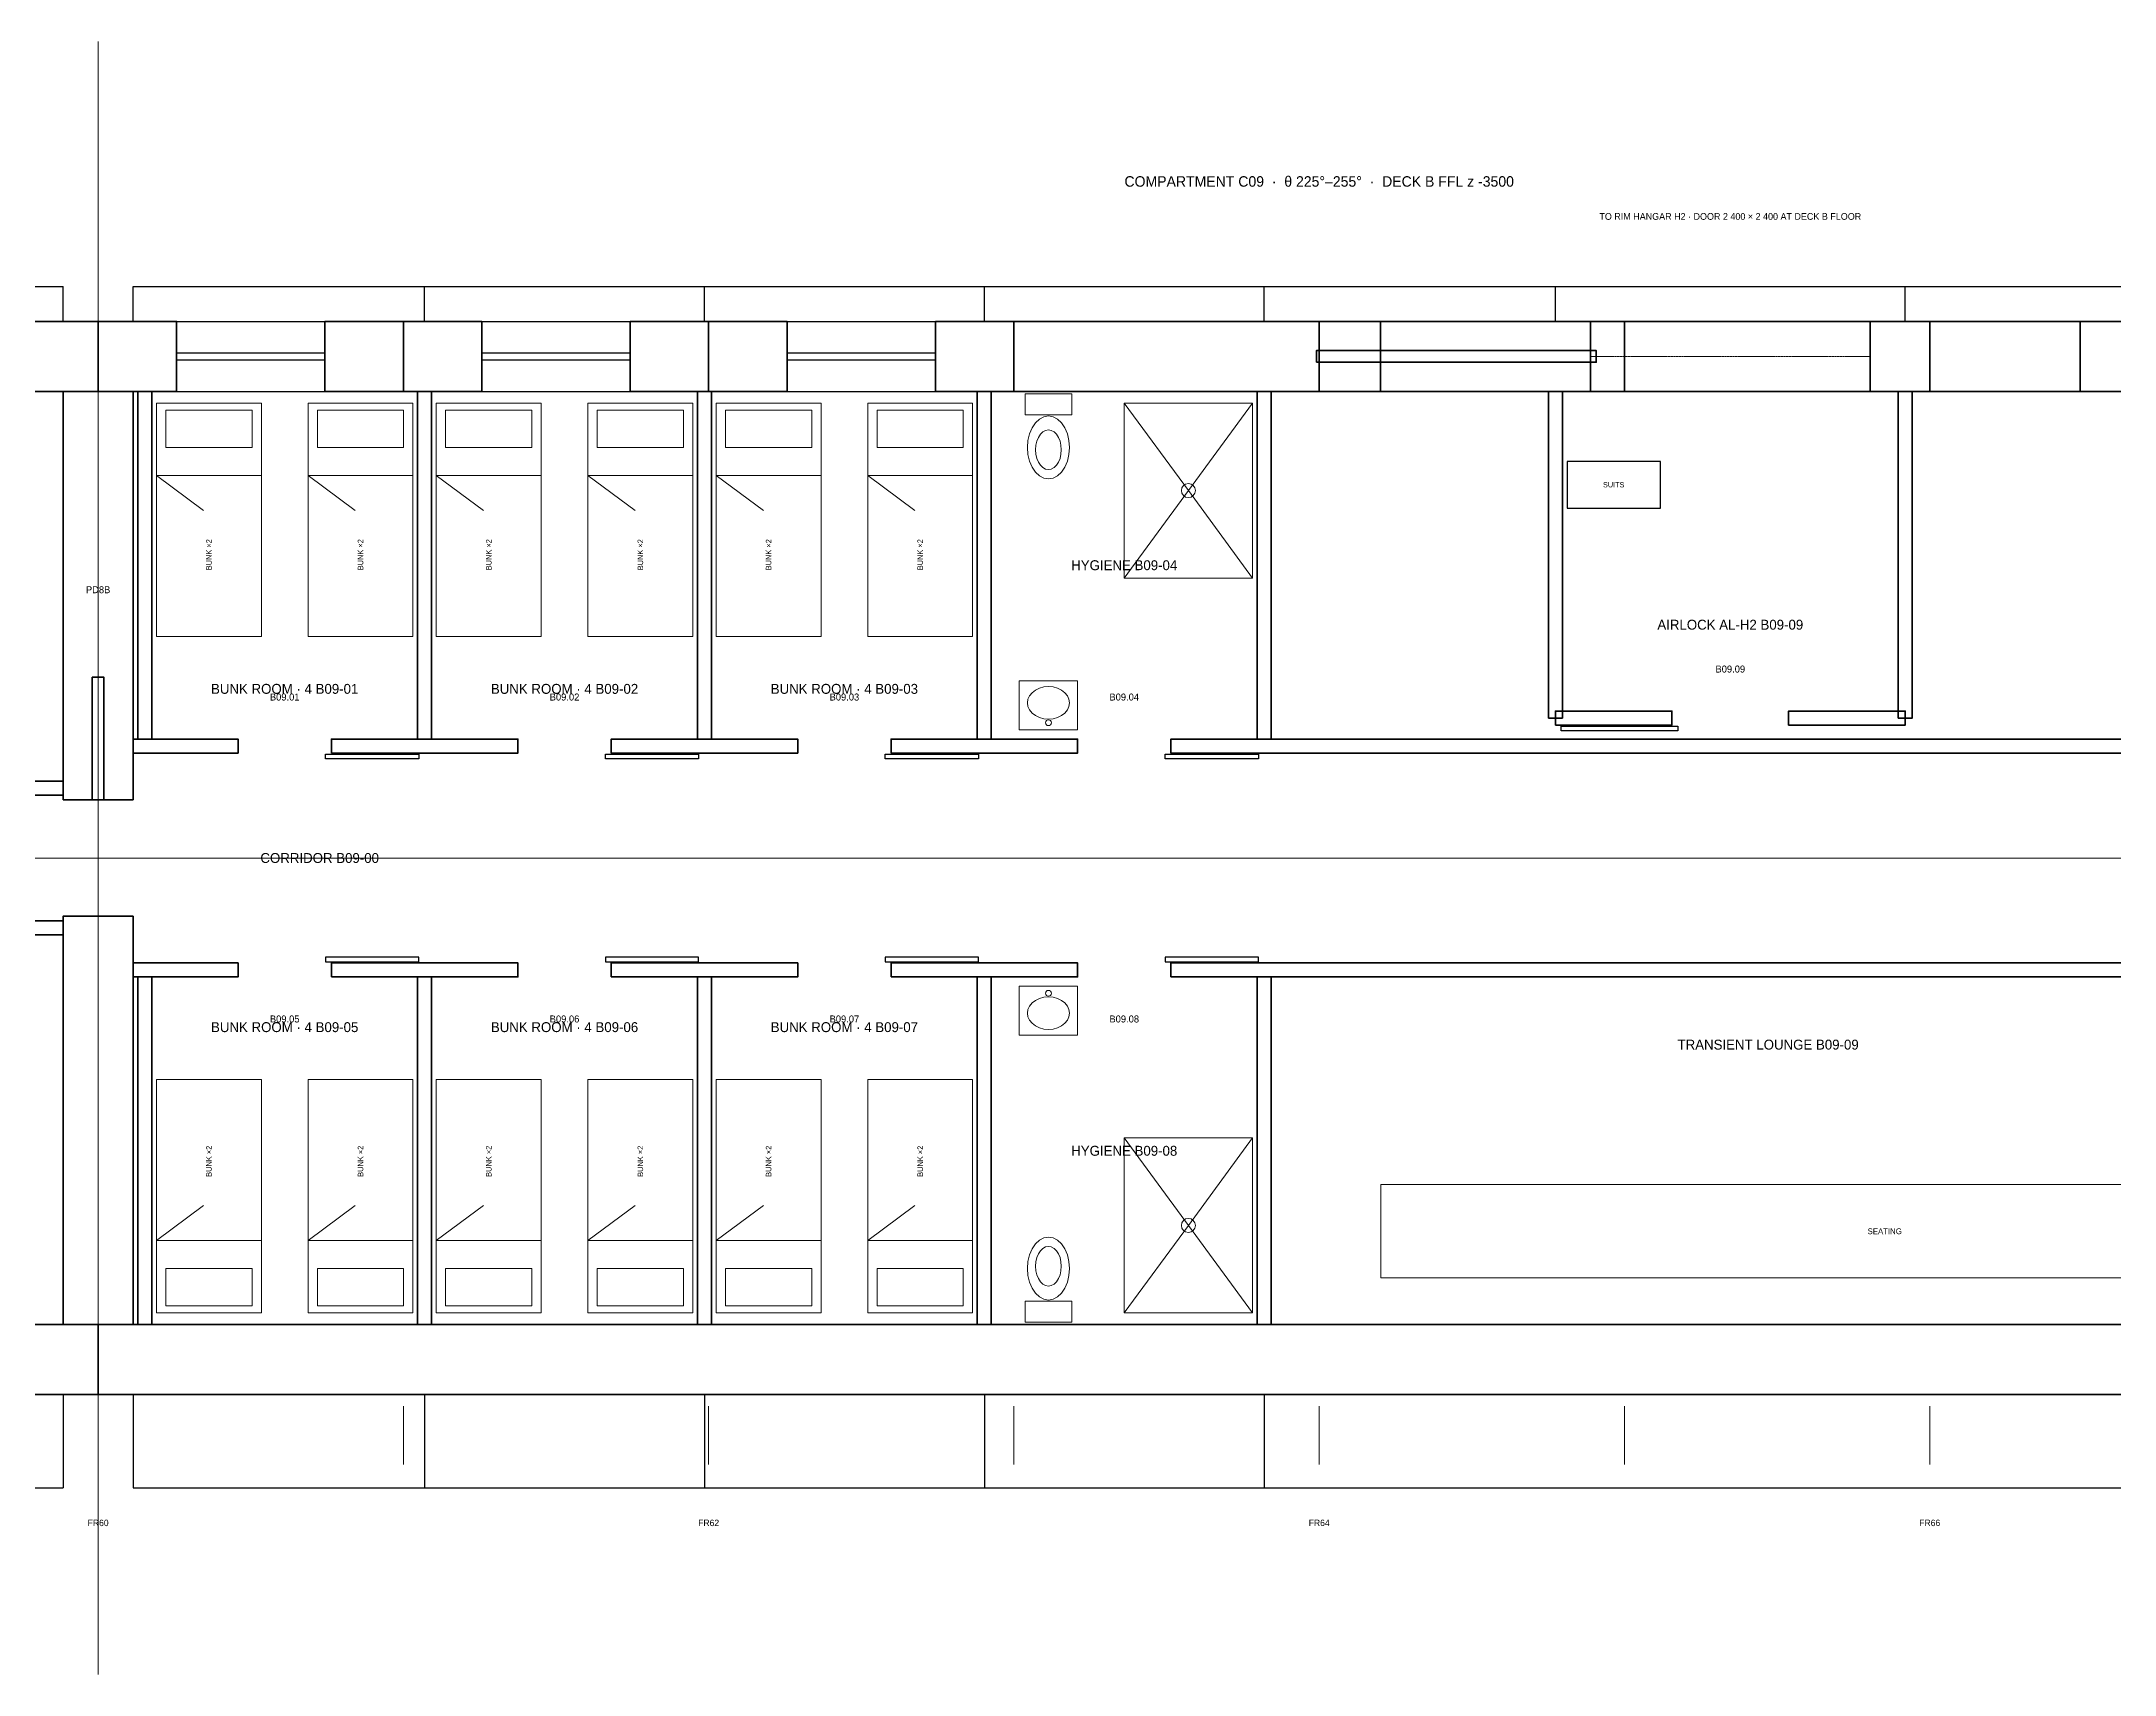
# Model space of a CAD drawing. Header units: millimetres. Extents: x 0 to 254927, y -7000 to 7000.
# Drawn here: x 168866 to 186644, y -7000 to 7000 of the extents above; entities that cross this region are included whole.
import ezdxf
from ezdxf.enums import TextEntityAlignment as Align

# ---------------------------------------------------------------- set-up
doc = ezdxf.new("R2010")
doc.units = ezdxf.units.MM
doc.linetypes.add('CENTER', pattern=[5.08, 3.175, -0.635, 0.635, -0.635])
doc.linetypes.add('DASHED', pattern=[1.524, 1.27, -0.254])
for name, color, linetype, lineweight in [('A-ANNO-DIMS', 2, 'CONTINUOUS', 18), ('A-ANNO-NOTE', 7, 'CONTINUOUS', 18), ('A-ANNO-TEXT', 7, 'CONTINUOUS', 25), ('A-CNTR', 9, 'CENTER', 13), ('A-DOOR', 3, 'CONTINUOUS', 25), ('A-DOOR-PRES', 1, 'CONTINUOUS', 35), ('A-EQPM', 30, 'CONTINUOUS', 25), ('A-FURN', 8, 'CONTINUOUS', 18), ('A-GLAZ', 5, 'CONTINUOUS', 25), ('A-GRID', 9, 'CENTER', 18), ('A-HIDN', 8, 'DASHED', 18), ('A-WALL', 7, 'CONTINUOUS', 35), ('A-WALL-BHD', 7, 'CONTINUOUS', 50), ('A-WALL-PRHU', 7, 'CONTINUOUS', 70)]:
    doc.layers.add(name, color=color, linetype=linetype, lineweight=lineweight)
doc.styles.add('OpenSansCondensed-Light', font='OpenSansCondensed-Light.ttf')
doc.dimstyles.new('EZDXF', dxfattribs={"dimtxt": 0.25, "dimasz": 0.175, "dimexe": 0.375, "dimexo": 0.125, "dimgap": 0.1, "dimtad": 1, "dimlfac": 100, "dimzin": 12, "dimdsep": 46, "dimtxsty": 'OpenSansCondensed-Light', "dimblk": 'ARCHTICK', "dimcen": 2.5, "dimazin": 3, "dimtfac": 0.5, "dimtmove": 2, "dimatfit": 3})

# ---------------------------------------------------------------- blocks, each defined once
blk = doc.blocks.new('_ARCHTICK')
at = {"color": 0, "linetype": 'BYBLOCK', "const_width": 0.15}
blk.add_lwpolyline([(-0.5, -0.5), (0.5, 0.5)], dxfattribs=at)

msp = doc.modelspace()

# ---------------------------------------------------------------- linework, layer by layer
at = {"layer": 'A-ANNO-DIMS'}
for p, q in [((169351.60819, -4700), (169351.60819, -5200)), ((169351.60819, -4700), (169351.60819, -5200)), ((171969.60207, -4700), (171969.60207, -5200)), ((174587.59595, -4700), (174587.59595, -5200)), ((177205.58983, -4700), (177205.58983, -5200)), ((179823.5837, -4700), (179823.5837, -5200)), ((182441.57758, -4700), (182441.57758, -5200)), ((185059.57146, -4700), (185059.57146, -5200))]:
    msp.add_line(p, q, dxfattribs=at)
at = {"layer": 'A-CNTR'}
msp.add_line((0, 0), (254927.41229, 0), dxfattribs=at)
at = {"layer": 'A-DOOR'}
for p, q in [((182849.14879, 1140), (182849.14879, 1260)), ((183849.14879, 1140), (183849.14879, 1260)), ((170551.60819, 900), (170551.60819, 1020)), ((171351.60819, 900), (171351.60819, 1020)), ((172951.60819, 900), (172951.60819, 1020)), ((173751.60819, 900), (173751.60819, 1020)), ((175351.60819, 900), (175351.60819, 1020)), ((176151.60819, 900), (176151.60819, 1020)), ((177751.60819, 900), (177751.60819, 1020)), ((178551.60819, 900), (178551.60819, 1020)), ((170551.60819, -1020), (170551.60819, -900)), ((171351.60819, -1020), (171351.60819, -900)), ((172951.60819, -1020), (172951.60819, -900)), ((173751.60819, -1020), (173751.60819, -900)), ((175351.60819, -1020), (175351.60819, -900)), ((176151.60819, -1020), (176151.60819, -900)), ((177751.60819, -1020), (177751.60819, -900)), ((178551.60819, -1020), (178551.60819, -900))]:
    msp.add_line(p, q, dxfattribs=at)
for points in [[(181899.14879, 1130), (182899.14879, 1130), (182899.14879, 1090), (181899.14879, 1090)], [(171301.60819, 890), (172101.60819, 890), (172101.60819, 850), (171301.60819, 850)], [(173701.60819, 890), (174501.60819, 890), (174501.60819, 850), (173701.60819, 850)], [(176101.60819, 890), (176901.60819, 890), (176901.60819, 850), (176101.60819, 850)], [(178501.60819, 890), (179301.60819, 890), (179301.60819, 850), (178501.60819, 850)], [(171301.60819, -890), (172101.60819, -890), (172101.60819, -850), (171301.60819, -850)], [(173701.60819, -890), (174501.60819, -890), (174501.60819, -850), (173701.60819, -850)], [(176101.60819, -890), (176901.60819, -890), (176901.60819, -850), (176101.60819, -850)], [(178501.60819, -890), (179301.60819, -890), (179301.60819, -850), (178501.60819, -850)]]:
    msp.add_lwpolyline(points, close=True, dxfattribs=at)
at = {"layer": 'A-DOOR-PRES'}
for p, q in [((182149.14879, 4000), (182149.14879, 4600)), ((184549.14879, 4000), (184549.14879, 4600)), ((169051.60819, 500), (169651.60819, 500)), ((169051.60819, -500), (169651.60819, -500))]:
    msp.add_line(p, q, dxfattribs=at)
for points in [[(179799.14879, 4250), (182199.14879, 4250), (182199.14879, 4350), (179799.14879, 4350)], [(169301.60819, 500), (169401.60819, 500), (169401.60819, 1550), (169301.60819, 1550)]]:
    msp.add_lwpolyline(points, close=True, dxfattribs=at)
at = {"layer": 'A-EQPM'}
msp.add_lwpolyline([(181949.14879, 3000), (182749.14879, 3000), (182749.14879, 3400), (181949.14879, 3400)], close=True, dxfattribs=at)
at = {"layer": 'A-FURN'}
for p, q in [((178151.60819, 3900), (178701.60819, 3150)), ((179251.60819, 3900), (178701.60819, 3150)), ((169851.60819, 3280), (170751.60819, 3280)), ((169851.60819, 3280), (170256.60819, 2980)), ((171151.60819, 3280), (172051.60819, 3280)), ((171151.60819, 3280), (171556.60819, 2980)), ((172251.60819, 3280), (173151.60819, 3280)), ((172251.60819, 3280), (172656.60819, 2980)), ((173551.60819, 3280), (174451.60819, 3280)), ((173551.60819, 3280), (173956.60819, 2980)), ((174651.60819, 3280), (175551.60819, 3280)), ((174651.60819, 3280), (175056.60819, 2980)), ((175951.60819, 3280), (176851.60819, 3280)), ((175951.60819, 3280), (176356.60819, 2980)), ((178151.60819, 2400), (178701.60819, 3150)), ((179251.60819, 2400), (178701.60819, 3150)), ((178151.60819, -2400), (178701.60819, -3150)), ((179251.60819, -2400), (178701.60819, -3150)), ((169851.60819, -3280), (170256.60819, -2980)), ((171151.60819, -3280), (171556.60819, -2980)), ((172251.60819, -3280), (172656.60819, -2980)), ((173551.60819, -3280), (173956.60819, -2980)), ((174651.60819, -3280), (175056.60819, -2980)), ((175951.60819, -3280), (176356.60819, -2980)), ((178151.60819, -3900), (178701.60819, -3150)), ((179251.60819, -3900), (178701.60819, -3150)), ((169851.60819, -3280), (170751.60819, -3280)), ((171151.60819, -3280), (172051.60819, -3280)), ((172251.60819, -3280), (173151.60819, -3280)), ((173551.60819, -3280), (174451.60819, -3280)), ((174651.60819, -3280), (175551.60819, -3280)), ((175951.60819, -3280), (176851.60819, -3280))]:
    msp.add_line(p, q, dxfattribs=at)
for points in [[(177301.60819, 3800), (177701.60819, 3800), (177701.60819, 3980), (177301.60819, 3980)], [(169851.60819, 1900), (170751.60819, 1900), (170751.60819, 3900), (169851.60819, 3900)], [(169931.60819, 3520), (170671.60819, 3520), (170671.60819, 3840), (169931.60819, 3840)], [(171151.60819, 1900), (172051.60819, 1900), (172051.60819, 3900), (171151.60819, 3900)], [(171231.60819, 3520), (171971.60819, 3520), (171971.60819, 3840), (171231.60819, 3840)], [(172251.60819, 1900), (173151.60819, 1900), (173151.60819, 3900), (172251.60819, 3900)], [(172331.60819, 3520), (173071.60819, 3520), (173071.60819, 3840), (172331.60819, 3840)], [(173551.60819, 1900), (174451.60819, 1900), (174451.60819, 3900), (173551.60819, 3900)], [(173631.60819, 3520), (174371.60819, 3520), (174371.60819, 3840), (173631.60819, 3840)], [(174651.60819, 1900), (175551.60819, 1900), (175551.60819, 3900), (174651.60819, 3900)], [(174731.60819, 3520), (175471.60819, 3520), (175471.60819, 3840), (174731.60819, 3840)], [(175951.60819, 1900), (176851.60819, 1900), (176851.60819, 3900), (175951.60819, 3900)], [(176031.60819, 3520), (176771.60819, 3520), (176771.60819, 3840), (176031.60819, 3840)], [(177681.60819, 3520), (177677.09522, 3580.08065), (177663.78259, 3637.14861), (177642.33786, 3688.34225), (177613.83636, 3731.0945), (177579.70726, 3763.26159), (177541.66196, 3783.23054), (177501.60819, 3790), (177461.55442, 3783.23054), (177423.50912, 3763.26159), (177389.38003, 3731.0945), (177360.87852, 3688.34225), (177339.4338, 3637.14861), (177326.12117, 3580.08065), (177321.60819, 3520), (177326.12117, 3459.91935), (177339.4338, 3402.85139), (177360.87852, 3351.65775), (177389.38003, 3308.9055), (177423.50912, 3276.73841), (177461.55442, 3256.76946), (177501.60819, 3250), (177541.66196, 3256.76946), (177579.70726, 3276.73841), (177613.83636, 3308.9055), (177642.33786, 3351.65775), (177663.78259, 3402.85139), (177677.09522, 3459.91935)], [(178151.60819, 2400), (179251.60819, 2400), (179251.60819, 3900), (178151.60819, 3900)], [(177611.60819, 3500), (177608.85026, 3537.82856), (177600.71477, 3573.76024), (177587.60965, 3605.99327), (177570.19207, 3632.91135), (177549.3354, 3653.16471), (177526.08549, 3665.73775), (177501.60819, 3670), (177477.13089, 3665.73775), (177453.88098, 3653.16471), (177433.02431, 3632.91135), (177415.60673, 3605.99327), (177402.50162, 3573.76024), (177394.36612, 3537.82856), (177391.60819, 3500), (177394.36612, 3462.17144), (177402.50162, 3426.23976), (177415.60673, 3394.00673), (177433.02431, 3367.08865), (177453.88098, 3346.83529), (177477.13089, 3334.26225), (177501.60819, 3330), (177526.08549, 3334.26225), (177549.3354, 3346.83529), (177570.19207, 3367.08865), (177587.60965, 3394.00673), (177600.71477, 3426.23976), (177608.85026, 3462.17144)], [(177251.60819, 1100), (177751.60819, 1100), (177751.60819, 1520), (177251.60819, 1520)], [(177681.60819, 1330), (177677.09522, 1361.15293), (177663.78259, 1390.74372), (177642.33786, 1417.28857), (177613.83636, 1439.45641), (177579.70726, 1456.13564), (177541.66196, 1466.48991), (177501.60819, 1470), (177461.55442, 1466.48991), (177423.50912, 1456.13564), (177389.38003, 1439.45641), (177360.87852, 1417.28857), (177339.4338, 1390.74372), (177326.12117, 1361.15293), (177321.60819, 1330), (177326.12117, 1298.84707), (177339.4338, 1269.25628), (177360.87852, 1242.71143), (177389.38003, 1220.54359), (177423.50912, 1203.86436), (177461.55442, 1193.51009), (177501.60819, 1190), (177541.66196, 1193.51009), (177579.70726, 1203.86436), (177613.83636, 1220.54359), (177642.33786, 1242.71143), (177663.78259, 1269.25628), (177677.09522, 1298.84707)], [(177251.60819, -1520), (177751.60819, -1520), (177751.60819, -1100), (177251.60819, -1100)], [(177681.60819, -1330), (177677.09522, -1298.84707), (177663.78259, -1269.25628), (177642.33786, -1242.71143), (177613.83636, -1220.54359), (177579.70726, -1203.86436), (177541.66196, -1193.51009), (177501.60819, -1190), (177461.55442, -1193.51009), (177423.50912, -1203.86436), (177389.38003, -1220.54359), (177360.87852, -1242.71143), (177339.4338, -1269.25628), (177326.12117, -1298.84707), (177321.60819, -1330), (177326.12117, -1361.15293), (177339.4338, -1390.74372), (177360.87852, -1417.28857), (177389.38003, -1439.45641), (177423.50912, -1456.13564), (177461.55442, -1466.48991), (177501.60819, -1470), (177541.66196, -1466.48991), (177579.70726, -1456.13564), (177613.83636, -1439.45641), (177642.33786, -1417.28857), (177663.78259, -1390.74372), (177677.09522, -1361.15293)], [(169851.60819, -3900), (170751.60819, -3900), (170751.60819, -1900), (169851.60819, -1900)], [(171151.60819, -3900), (172051.60819, -3900), (172051.60819, -1900), (171151.60819, -1900)], [(172251.60819, -3900), (173151.60819, -3900), (173151.60819, -1900), (172251.60819, -1900)], [(173551.60819, -3900), (174451.60819, -3900), (174451.60819, -1900), (173551.60819, -1900)], [(174651.60819, -3900), (175551.60819, -3900), (175551.60819, -1900), (174651.60819, -1900)], [(175951.60819, -3900), (176851.60819, -3900), (176851.60819, -1900), (175951.60819, -1900)], [(178151.60819, -3900), (179251.60819, -3900), (179251.60819, -2400), (178151.60819, -2400)], [(180351.60819, -3600), (188995.55922, -3600), (188995.55922, -2800), (180351.60819, -2800)], [(177681.60819, -3520), (177677.09522, -3459.91935), (177663.78259, -3402.85139), (177642.33786, -3351.65775), (177613.83636, -3308.9055), (177579.70726, -3276.73841), (177541.66196, -3256.76946), (177501.60819, -3250), (177461.55442, -3256.76946), (177423.50912, -3276.73841), (177389.38003, -3308.9055), (177360.87852, -3351.65775), (177339.4338, -3402.85139), (177326.12117, -3459.91935), (177321.60819, -3520), (177326.12117, -3580.08065), (177339.4338, -3637.14861), (177360.87852, -3688.34225), (177389.38003, -3731.0945), (177423.50912, -3763.26159), (177461.55442, -3783.23054), (177501.60819, -3790), (177541.66196, -3783.23054), (177579.70726, -3763.26159), (177613.83636, -3731.0945), (177642.33786, -3688.34225), (177663.78259, -3637.14861), (177677.09522, -3580.08065)], [(177611.60819, -3500), (177608.85026, -3462.17144), (177600.71477, -3426.23976), (177587.60965, -3394.00673), (177570.19207, -3367.08865), (177549.3354, -3346.83529), (177526.08549, -3334.26225), (177501.60819, -3330), (177477.13089, -3334.26225), (177453.88098, -3346.83529), (177433.02431, -3367.08865), (177415.60673, -3394.00673), (177402.50162, -3426.23976), (177394.36612, -3462.17144), (177391.60819, -3500), (177394.36612, -3537.82856), (177402.50162, -3573.76024), (177415.60673, -3605.99327), (177433.02431, -3632.91135), (177453.88098, -3653.16471), (177477.13089, -3665.73775), (177501.60819, -3670), (177526.08549, -3665.73775), (177549.3354, -3653.16471), (177570.19207, -3632.91135), (177587.60965, -3605.99327), (177600.71477, -3573.76024), (177608.85026, -3537.82856)], [(169931.60819, -3840), (170671.60819, -3840), (170671.60819, -3520), (169931.60819, -3520)], [(171231.60819, -3840), (171971.60819, -3840), (171971.60819, -3520), (171231.60819, -3520)], [(172331.60819, -3840), (173071.60819, -3840), (173071.60819, -3520), (172331.60819, -3520)], [(173631.60819, -3840), (174371.60819, -3840), (174371.60819, -3520), (173631.60819, -3520)], [(174731.60819, -3840), (175471.60819, -3840), (175471.60819, -3520), (174731.60819, -3520)], [(176031.60819, -3840), (176771.60819, -3840), (176771.60819, -3520), (176031.60819, -3520)], [(177301.60819, -3980), (177701.60819, -3980), (177701.60819, -3800), (177301.60819, -3800)]]:
    msp.add_lwpolyline(points, close=True, dxfattribs=at)
for centre, radius in [((178701.60819, 3150), 60), ((177501.60819, 1160), 25), ((177501.60819, -1160), 25), ((178701.60819, -3150), 60)]:
    msp.add_circle(centre, radius, dxfattribs=at)
at = {"layer": 'A-GLAZ'}
for p, q in [((170024.24149, 4600), (171296.96877, 4600)), ((172642.23537, 4600), (173914.96264, 4600)), ((175260.22925, 4600), (176532.95652, 4600)), ((170024.24149, 4330), (171296.96877, 4330)), ((170024.24149, 4270), (171296.96877, 4270)), ((172642.23537, 4330), (173914.96264, 4330)), ((172642.23537, 4270), (173914.96264, 4270)), ((175260.22925, 4330), (176532.95652, 4330)), ((175260.22925, 4270), (176532.95652, 4270)), ((170024.24149, 4000), (171296.96877, 4000)), ((172642.23537, 4000), (173914.96264, 4000)), ((175260.22925, 4000), (176532.95652, 4000))]:
    msp.add_line(p, q, dxfattribs=at)
at = {"layer": 'A-GRID'}
msp.add_line((169351.60819, -7000), (169351.60819, 7000), dxfattribs=at)
msp.add_line((169351.60819, -7000), (169351.60819, 7000), dxfattribs=at)
at = {"layer": 'A-HIDN'}
for p, q in [((182149.14879, 4300), (184549.14879, 4300)), ((169351.60819, -500), (169351.60819, 500))]:
    msp.add_line(p, q, dxfattribs=at)
at = {"layer": 'A-WALL'}
for points in [[(169691.60819, 1020), (169811.60819, 1020), (169811.60819, 4000), (169691.60819, 4000)], [(172091.60819, 1020), (172211.60819, 1020), (172211.60819, 4000), (172091.60819, 4000)], [(174491.60819, 1020), (174611.60819, 1020), (174611.60819, 4000), (174491.60819, 4000)], [(176891.60819, 1020), (177011.60819, 1020), (177011.60819, 4000), (176891.60819, 4000)], [(179291.60819, 1020), (179411.60819, 1020), (179411.60819, 4000), (179291.60819, 4000)], [(179291.60819, 1020), (179411.60819, 1020), (179411.60819, 4000), (179291.60819, 4000)], [(181789.14879, 1200), (181909.14879, 1200), (181909.14879, 4000), (181789.14879, 4000)], [(184789.14879, 1200), (184909.14879, 1200), (184909.14879, 4000), (184789.14879, 4000)], [(181849.14879, 1140), (182849.14879, 1140), (182849.14879, 1260), (181849.14879, 1260)], [(183849.14879, 1140), (184849.14879, 1140), (184849.14879, 1260), (183849.14879, 1260)], [(169651.60819, 900), (170551.60819, 900), (170551.60819, 1020), (169651.60819, 1020)], [(171351.60819, 900), (172951.60819, 900), (172951.60819, 1020), (171351.60819, 1020)], [(173751.60819, 900), (175351.60819, 900), (175351.60819, 1020), (173751.60819, 1020)], [(176151.60819, 900), (177751.60819, 900), (177751.60819, 1020), (176151.60819, 1020)], [(178551.60819, 900), (189995.55922, 900), (189995.55922, 1020), (178551.60819, 1020)], [(163879.63268, 540), (169051.60819, 540), (169051.60819, 660), (163879.63268, 660)], [(167679.63268, -660), (169051.60819, -660), (169051.60819, -540), (167679.63268, -540)], [(169651.60819, -1020), (170551.60819, -1020), (170551.60819, -900), (169651.60819, -900)], [(169691.60819, -4000), (169811.60819, -4000), (169811.60819, -1020), (169691.60819, -1020)], [(171351.60819, -1020), (172951.60819, -1020), (172951.60819, -900), (171351.60819, -900)], [(172091.60819, -4000), (172211.60819, -4000), (172211.60819, -1020), (172091.60819, -1020)], [(173751.60819, -1020), (175351.60819, -1020), (175351.60819, -900), (173751.60819, -900)], [(174491.60819, -4000), (174611.60819, -4000), (174611.60819, -1020), (174491.60819, -1020)], [(176151.60819, -1020), (177751.60819, -1020), (177751.60819, -900), (176151.60819, -900)], [(176891.60819, -4000), (177011.60819, -4000), (177011.60819, -1020), (176891.60819, -1020)], [(178551.60819, -1020), (189995.55922, -1020), (189995.55922, -900), (178551.60819, -900)], [(179291.60819, -4000), (179411.60819, -4000), (179411.60819, -1020), (179291.60819, -1020)], [(179291.60819, -4000), (179411.60819, -4000), (179411.60819, -1020), (179291.60819, -1020)]]:
    msp.add_lwpolyline(points, close=True, dxfattribs=at)
at = {"layer": 'A-WALL-BHD'}
for points in [[(169051.60819, 500), (169651.60819, 500), (169651.60819, 4000), (169051.60819, 4000)], [(169051.60819, -4000), (169651.60819, -4000), (169651.60819, -500), (169051.60819, -500)]]:
    msp.add_lwpolyline(points, close=True, dxfattribs=at)
at = {"layer": 'A-WALL-PRHU'}
for points in [[(168678.97489, 4000), (169351.60819, 4000), (169351.60819, 4600), (168678.97489, 4600)], [(169351.60819, 4000), (170024.24149, 4000), (170024.24149, 4600), (169351.60819, 4600)], [(171296.96877, 4000), (171969.60207, 4000), (171969.60207, 4600), (171296.96877, 4600)], [(171969.60207, 4000), (172642.23537, 4000), (172642.23537, 4600), (171969.60207, 4600)], [(173914.96264, 4000), (174587.59595, 4000), (174587.59595, 4600), (173914.96264, 4600)], [(174587.59595, 4000), (175260.22925, 4000), (175260.22925, 4600), (174587.59595, 4600)], [(176532.95652, 4000), (177205.58983, 4000), (177205.58983, 4600), (176532.95652, 4600)], [(177205.58983, 4000), (179823.5837, 4000), (179823.5837, 4600), (177205.58983, 4600)], [(179823.5837, 4000), (182441.57758, 4000), (182441.57758, 4600), (179823.5837, 4600)], [(180349.14879, 4000), (182149.14879, 4000), (182149.14879, 4600), (180349.14879, 4600)], [(182441.57758, 4000), (185059.57146, 4000), (185059.57146, 4600), (182441.57758, 4600)], [(184549.14879, 4000), (186349.14879, 4000), (186349.14879, 4600), (184549.14879, 4600)], [(185059.57146, 4000), (187677.56534, 4000), (187677.56534, 4600), (185059.57146, 4600)], [(148407.65717, -4600), (169351.60819, -4600), (169351.60819, -4000), (148407.65717, -4000)], [(169351.60819, -4600), (190295.55922, -4600), (190295.55922, -4000), (169351.60819, -4000)]]:
    msp.add_lwpolyline(points, close=True, dxfattribs=at)

# ---------------------------------------------------------------- texts
at = {"layer": 'A-ANNO-NOTE'}
for s, height, p in [('TO RIM HANGAR H2 · DOOR 2 400 × 2 400 AT DECK B FLOOR', 57.5, (183349.14879, 5500)), ('SUITS', 45, (182349.14879, 3200)), ('SEATING', 50, (184673.5837, -3200)), ('FR60', 55, (169351.60819, -5700)), ('FR60', 55, (169351.60819, -5700)), ('FR62', 55, (174587.59595, -5700)), ('FR64', 55, (179823.5837, -5700)), ('FR66', 55, (185059.57146, -5700))]:
    msp.add_text(s, height=height, dxfattribs=at).set_placement(p, align=Align.MIDDLE_CENTER)
for p in [(170301.60819, 2600), (171601.60819, 2600), (172701.60819, 2600), (174001.60819, 2600), (175101.60819, 2600), (176401.60819, 2600), (170301.60819, -2600), (171601.60819, -2600), (172701.60819, -2600), (174001.60819, -2600), (175101.60819, -2600), (176401.60819, -2600)]:
    msp.add_text('BUNK ×2', height=47.5, rotation=90, dxfattribs=at).set_placement(p, align=Align.MIDDLE_CENTER)
at = {"layer": 'A-ANNO-TEXT'}
for s, height, p in [('COMPARTMENT C09  ·  θ 225°–255°  ·  DECK B FFL z -3500', 90, (179823.5837, 5800)), ('HYGIENE B09-04', 85, (178151.60819, 2510)), ('PD8B', 60, (169351.60819, 2300)), ('AIRLOCK AL-H2 B09-09', 85, (183349.14879, 2000)), ('B09.09', 60, (183349.14879, 1620)), ('BUNK ROOM · 4 B09-01', 85, (170951.60819, 1450)), ('BUNK ROOM · 4 B09-02', 85, (173351.60819, 1450)), ('BUNK ROOM · 4 B09-03', 85, (175751.60819, 1450)), ('B09.01', 60, (170951.60819, 1380)), ('B09.02', 60, (173351.60819, 1380)), ('B09.03', 60, (175751.60819, 1380)), ('B09.04', 60, (178151.60819, 1380)), ('CORRIDOR B09-00', 85, (171251.60819, 0)), ('BUNK ROOM · 4 B09-05', 85, (170951.60819, -1450)), ('B09.05', 60, (170951.60819, -1380)), ('BUNK ROOM · 4 B09-06', 85, (173351.60819, -1450)), ('B09.06', 60, (173351.60819, -1380)), ('BUNK ROOM · 4 B09-07', 85, (175751.60819, -1450)), ('B09.07', 60, (175751.60819, -1380)), ('B09.08', 60, (178151.60819, -1380)), ('TRANSIENT LOUNGE B09-09', 85, (183673.5837, -1600)), ('HYGIENE B09-08', 85, (178151.60819, -2510))]:
    msp.add_text(s, height=height, dxfattribs=at).set_placement(p, align=Align.MIDDLE_CENTER)

# ---------------------------------------------------------------- dimensions: what is measured, and where the dimension line sits
at = {"layer": 'A-ANNO-DIMS'}
for base, p1, p2 in [((160880, 4900), (160880, 4600), (169051.60819, 4600)), ((169651.60819, 4900), (169651.60819, 4600), (172152, 4600)), ((172152, 4900), (172152, 4600), (174552, 4600)), ((174552, 4900), (174552, 4600), (176952, 4600)), ((176952, 4900), (176952, 4600), (179352, 4600)), ((179352, 4900), (179352, 4600), (181849, 4600)), ((181849, 4900), (181849, 4600), (184849, 4600)), ((184849, 4900), (184849, 4600), (189995.55922, 4600)), ((165680, -5400), (165680, -4600), (169051.60819, -4600)), ((169651.60819, -5400), (169651.60819, -4600), (172152, -4600)), ((172152, -5400), (172152, -4600), (174552, -4600)), ((174552, -5400), (174552, -4600), (176952, -4600)), ((176952, -5400), (176952, -4600), (179352, -4600)), ((179352, -5400), (179352, -4600), (189995.55922, -4600))]:
    msp.add_linear_dim(base=base, p1=p1, p2=p2, dimstyle='EZDXF', dxfattribs=at).render()

doc.saveas('drawing.dxf')
